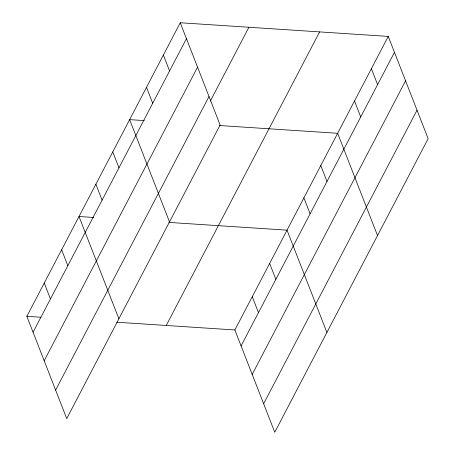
<?xml version="1.0" encoding="UTF-8"?>
<svg xmlns="http://www.w3.org/2000/svg" width="455" height="455" viewBox="0 0 455 455"><rect width="100%" height="100%" fill="white"/><g stroke="black" fill="none" stroke-linecap="round" stroke-linejoin="round"><path stroke-width="0.68" d="M180.248 22.75L220.123 125.023L66.737 418.594L26.862 316.322L180.248 22.75L388.263 36.406L428.138 138.678L274.752 432.25L234.877 329.977L388.263 36.406M33.067 332.235L186.453 38.664M44.175 360.735L197.567 67.164M55.624 390.094L209.016 96.523M210.284 101.158L248.896 27.255M166.234 325.473L319.62 31.901M241.082 345.897L394.468 52.325M252.195 374.391L405.581 80.819M263.638 403.756L417.03 110.184M144.343 120.592L129.629 119.631L169.505 221.898M219.492 125.529L337.644 133.287L377.519 235.559M93.724 217.473L79.011 216.506L118.886 318.779M168.873 222.41L287.031 230.167L326.9 332.434M26.862 316.322L40.87 317.243M116.725 322.22L234.877 329.977M371.394 68.699L377.599 84.619M354.519 100.993L360.724 116.907M320.775 165.58L326.98 181.494M303.9 197.874L310.105 213.787M269.644 263.434L275.849 279.353M163.379 55.044L169.584 70.957M252.263 296.705L258.468 312.625M146.504 87.337L152.709 103.251M112.76 151.919L118.965 167.838M95.886 184.212L102.091 200.132M61.63 249.778L67.835 265.697M44.243 283.05L50.448 298.963"/></g></svg>
